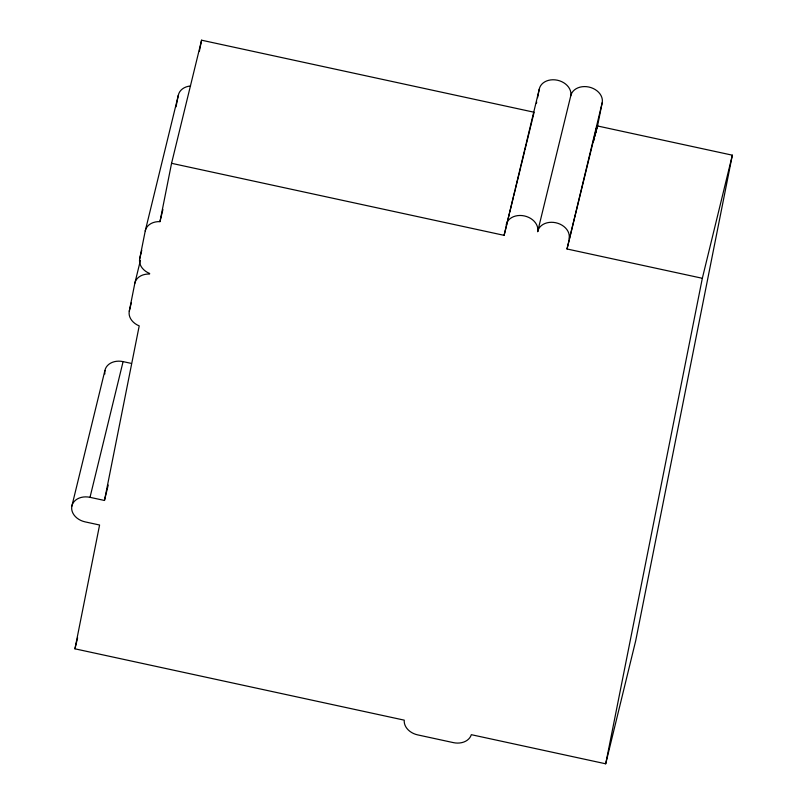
<?xml version="1.0" encoding="UTF-8"?>
<svg xmlns="http://www.w3.org/2000/svg" width="804" height="804" viewBox="0 0 804 804"><rect width="100%" height="100%" fill="white"/><g stroke="black" fill="none" stroke-linecap="round" stroke-linejoin="round"><path stroke-width="1.21" d="M732.343 155.182L702.334 278.284L567.011 248.979L597.02 125.866L732.343 155.182L635.713 640.687L605.703 763.8L471.325 734.685A16.1 12.512 13.7 0 1 453.386 742.625L417.678 734.886A16.1 12.512 13.7 0 1 404.251 720.153L74.943 648.818L99.585 525.012L85.123 521.876A16.1 12.512 13.7 0 1 71.837 506.198A16.1 12.512 13.7 0 1 90.008 497.334L104.47 500.46L139.213 325.881A16.1 12.512 13.7 0 1 129.273 311.228L134.811 283.36L140.429 260.335M134.811 283.36A16.1 12.512 13.7 0 1 149.534 274.043L149.644 273.471A16.1 12.512 13.7 0 1 139.695 258.808L145.243 230.949L178.327 95.234A16.1 12.512 13.7 0 1 190.538 85.978M176.016 106.842L178.327 95.234M145.243 230.949A16.1 12.512 13.7 0 1 159.966 221.633L171.564 163.312L201.583 40.2L534.107 112.238L532.238 119.927M199.402 51.134L201.583 40.2M171.564 163.312L504.098 235.341L539.283 89.093A16.1 12.512 13.7 0 1 557.453 80.229A16.1 12.512 13.7 0 1 570.739 95.907L537.655 231.622A16.1 12.512 13.7 0 0 524.369 215.934A16.1 12.512 13.7 0 0 506.198 224.798M536.429 103.435L536.71 101.997M537.564 97.696L539.283 89.093M567.011 248.979L602.196 102.721A16.1 12.512 13.7 0 0 588.91 87.043A16.1 12.512 13.7 0 0 570.739 95.907M595.01 136.017L597.02 125.866M597.432 126.449L602.196 102.721M605.703 763.8L702.334 278.284M71.837 506.198L104.922 370.483M139.695 258.808L141.765 250.325M129.273 311.228L131.333 302.746M90.008 497.334L123.092 361.619L130.841 363.297M159.966 221.633L162.91 209.542M104.47 500.46L108.218 485.073M74.943 648.818L77.616 637.853M504.098 235.341L509.455 213.361M509.726 212.266L513.475 196.869M513.746 195.774L515.083 190.277M515.354 189.181L519.103 173.795M519.374 172.689L520.711 167.192M520.982 166.096L524.731 150.71M525.002 149.604L526.339 144.117M526.61 143.011L530.359 127.625M530.63 126.529L531.967 121.032M595.131 135.906L595.322 135.112M595.905 132.75L596.096 131.967M596.668 129.605L597.05 128.027M104.862 374.001A16.1 12.512 13.7 0 1 123.092 361.619M537.655 231.622A16.1 12.512 13.7 0 1 555.825 222.748A16.1 12.512 13.7 0 1 569.111 238.436M597.633 125.665A16.1 12.512 13.7 0 1 595.623 129.946M594.558 138.268A16.1 12.512 13.7 0 1 592.558 142.549"/></g></svg>
